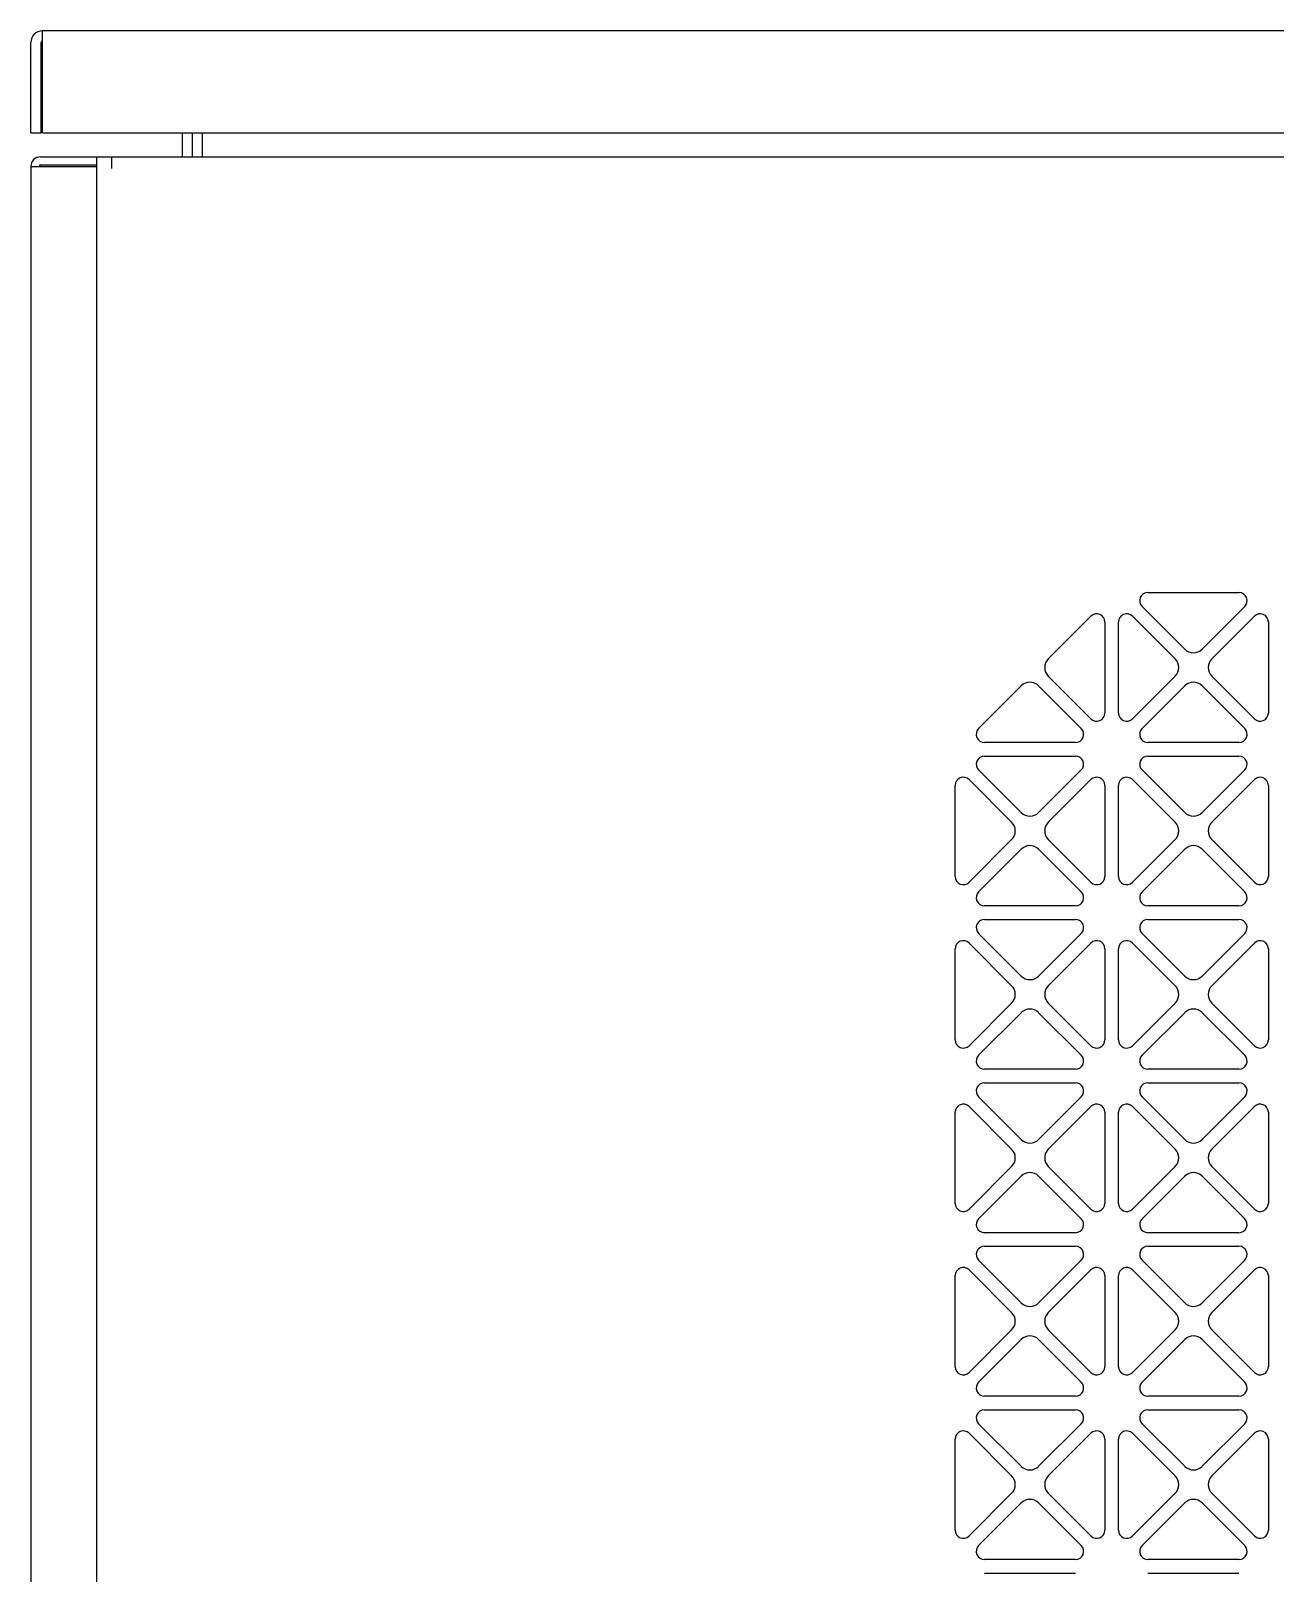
# Model space of a CAD drawing. Extents: x 59521 to 184406, y -1257 to 56672.
# Drawn here: x 69091 to 69273.7, y 19980.2 to 20206.7 of the extents above; entities that cross this region are included whole.
import ezdxf

# ---------------------------------------------------------------- set-up
doc = ezdxf.new("R2010")
doc.units = 0
doc.header["$MEASUREMENT"] = 0
doc.layers.get('0').update_dxf_attribs({"linetype": 'CONTINUOUS'})
for name, color, linetype in [('4215-12649_2_1_0', 7, 'CONTINUOUS'), ('4215-12649_2_2_0', 7, 'CONTINUOUS'), ('4215-12649_2_3_0', 7, 'CONTINUOUS'), ('4215-12655_1_0', 7, 'CONTINUOUS'), ('4215-12661_1_0', 7, 'CONTINUOUS'), ('WANGKONG_0', 7, 'CONTINUOUS')]:
    doc.layers.add(name, color=color, linetype=linetype)

# ---------------------------------------------------------------- blocks, each defined once
blk = doc.blocks.new('ju77')
at = {"layer": '4215-12649_2_1_0', "color": 87, "linetype": 'Continuous'}
for p, q in [((-406.74, 462.5), (-406.74, 475.8)), ((-405.24, 462.5), (-405.24, 475.8)), ((-405.04, 462.5), (-405.04, 477.5)), ((325.96, 477.5), (-405.04, 477.5)), ((-406.74, 462.5), (-405.24, 462.5)), ((-405.04, 462.5), (325.96, 462.5))]:
    blk.add_line(p, q, dxfattribs=at)
for radius in [1.7, 0.2]:
    blk.add_arc((-405.04, 475.8), radius, 90, 180, dxfattribs=at)
at = {"layer": '4215-12649_2_2_0', "color": 87, "linetype": 'Continuous'}
for p, q in [((-384.54, 462.5), (-384.54, 459)), ((-383.04, 462.5), (-383.04, 459))]:
    blk.add_line(p, q, dxfattribs=at)
at = {"layer": '4215-12649_2_3_0', "color": 87, "linetype": 'Continuous'}
blk.add_line((-381.54, 459), (-381.54, 462.5), dxfattribs=at)
at = {"layer": '4215-12655_1_0', "color": 87, "linetype": 'Continuous'}
for p, q in [((-406.74, 457.6), (-406.74, -554.5)), ((-406.74, 457.6), (-397.04, 457.6)), ((-405.34, 459), (-397.04, 459)), ((-405.34, 457.8), (-397.04, 457.8))]:
    blk.add_line(p, q, dxfattribs=at)
for radius in [1.4, 0.2]:
    blk.add_arc((-405.34, 457.6), radius, 90, 180, dxfattribs=at)
at = {"layer": '4215-12661_1_0', "color": 87, "linetype": 'Continuous'}
for p, q in [((-397.04, -1554), (-397.04, 459)), ((-397.04, 459), (316.96, 459)), ((-394.84, 457.3), (-394.84, 459))]:
    blk.add_line(p, q, dxfattribs=at)
at = {"layer": 'WANGKONG_0', "color": 87, "linetype": 'Continuous'}
for p, q in [((-242.73, 395), (-229.35, 395)), ((-237.31, 386.69), (-243.58, 392.95)), ((-228.5, 392.95), (-234.77, 386.69)), ((-257.35, 385.27), (-251.09, 391.54)), ((-249.04, 390.69), (-249.04, 377.31)), ((-247.04, 377.31), (-247.04, 390.69)), ((-244.99, 391.54), (-238.73, 385.27)), ((-233.35, 385.27), (-227.09, 391.54)), ((-225.04, 390.69), (-225.04, 377.31)), ((-267.58, 375.05), (-261.31, 381.31)), ((-258.77, 381.31), (-252.5, 375.05)), ((-251.09, 376.46), (-257.35, 382.73)), ((-238.73, 382.73), (-244.99, 376.46)), ((-243.58, 375.05), (-237.31, 381.31)), ((-234.77, 381.31), (-228.5, 375.05)), ((-227.09, 376.46), (-233.35, 382.73)), ((-253.35, 373), (-266.73, 373)), ((-229.35, 373), (-242.73, 373)), ((-266.73, 371), (-253.35, 371)), ((-242.73, 371), (-229.35, 371)), ((-268.99, 367.54), (-262.73, 361.27)), ((-261.31, 362.69), (-267.58, 368.95)), ((-252.5, 368.95), (-258.77, 362.69)), ((-257.35, 361.27), (-251.09, 367.54)), ((-244.99, 367.54), (-238.73, 361.27)), ((-237.31, 362.69), (-243.58, 368.95)), ((-228.5, 368.95), (-234.77, 362.69)), ((-233.35, 361.27), (-227.09, 367.54)), ((-271.04, 353.31), (-271.04, 366.69)), ((-249.04, 366.69), (-249.04, 353.31)), ((-247.04, 353.31), (-247.04, 366.69)), ((-225.04, 366.69), (-225.04, 353.31)), ((-262.73, 358.73), (-268.99, 352.46)), ((-251.09, 352.46), (-257.35, 358.73)), ((-238.73, 358.73), (-244.99, 352.46)), ((-227.09, 352.46), (-233.35, 358.73)), ((-267.58, 351.05), (-261.31, 357.31)), ((-258.77, 357.31), (-252.5, 351.05)), ((-243.58, 351.05), (-237.31, 357.31)), ((-234.77, 357.31), (-228.5, 351.05)), ((-253.35, 349), (-266.73, 349)), ((-229.35, 349), (-242.73, 349)), ((-266.73, 347), (-253.35, 347)), ((-242.73, 347), (-229.35, 347)), ((-261.31, 338.69), (-267.58, 344.95)), ((-252.5, 344.95), (-258.77, 338.69)), ((-237.31, 338.69), (-243.58, 344.95)), ((-228.5, 344.95), (-234.77, 338.69)), ((-271.04, 329.31), (-271.04, 342.69)), ((-268.99, 343.54), (-262.73, 337.27)), ((-257.35, 337.27), (-251.09, 343.54)), ((-249.04, 342.69), (-249.04, 329.31)), ((-247.04, 329.31), (-247.04, 342.69)), ((-244.99, 343.54), (-238.73, 337.27)), ((-233.35, 337.27), (-227.09, 343.54)), ((-225.04, 342.69), (-225.04, 329.31)), ((-262.73, 334.73), (-268.99, 328.46)), ((-267.58, 327.05), (-261.31, 333.31)), ((-258.77, 333.31), (-252.5, 327.05)), ((-251.09, 328.46), (-257.35, 334.73)), ((-238.73, 334.73), (-244.99, 328.46)), ((-243.58, 327.05), (-237.31, 333.31)), ((-234.77, 333.31), (-228.5, 327.05)), ((-227.09, 328.46), (-233.35, 334.73)), ((-253.35, 325), (-266.73, 325)), ((-229.35, 325), (-242.73, 325)), ((-266.73, 323), (-253.35, 323)), ((-242.73, 323), (-229.35, 323)), ((-268.99, 319.54), (-262.73, 313.27)), ((-261.31, 314.69), (-267.58, 320.95)), ((-252.5, 320.95), (-258.77, 314.69)), ((-257.35, 313.27), (-251.09, 319.54)), ((-244.99, 319.54), (-238.73, 313.27)), ((-237.31, 314.69), (-243.58, 320.95)), ((-228.5, 320.95), (-234.77, 314.69)), ((-233.35, 313.27), (-227.09, 319.54)), ((-271.04, 305.31), (-271.04, 318.69)), ((-249.04, 318.69), (-249.04, 305.31)), ((-247.04, 305.31), (-247.04, 318.69)), ((-225.04, 318.69), (-225.04, 305.31)), ((-262.73, 310.73), (-268.99, 304.46)), ((-251.09, 304.46), (-257.35, 310.73)), ((-238.73, 310.73), (-244.99, 304.46)), ((-227.09, 304.46), (-233.35, 310.73)), ((-267.58, 303.05), (-261.31, 309.31)), ((-258.77, 309.31), (-252.5, 303.05)), ((-243.58, 303.05), (-237.31, 309.31)), ((-234.77, 309.31), (-228.5, 303.05)), ((-253.35, 301), (-266.73, 301)), ((-266.73, 299), (-253.35, 299)), ((-229.35, 301), (-242.73, 301)), ((-242.73, 299), (-229.35, 299)), ((-261.31, 290.69), (-267.58, 296.95)), ((-252.5, 296.95), (-258.77, 290.69)), ((-237.31, 290.69), (-243.58, 296.95)), ((-228.5, 296.95), (-234.77, 290.69)), ((-271.04, 281.31), (-271.04, 294.69)), ((-268.99, 295.54), (-262.73, 289.27)), ((-257.35, 289.27), (-251.09, 295.54)), ((-249.04, 294.69), (-249.04, 281.31)), ((-247.04, 281.31), (-247.04, 294.69)), ((-244.99, 295.54), (-238.73, 289.27)), ((-233.35, 289.27), (-227.09, 295.54)), ((-225.04, 294.69), (-225.04, 281.31)), ((-262.73, 286.73), (-268.99, 280.46)), ((-251.09, 280.46), (-257.35, 286.73)), ((-238.73, 286.73), (-244.99, 280.46)), ((-227.09, 280.46), (-233.35, 286.73)), ((-267.58, 279.05), (-261.31, 285.31)), ((-258.77, 285.31), (-252.5, 279.05)), ((-243.58, 279.05), (-237.31, 285.31)), ((-234.77, 285.31), (-228.5, 279.05)), ((-253.35, 277), (-266.73, 277)), ((-229.35, 277), (-242.73, 277)), ((-266.73, 275), (-253.35, 275)), ((-242.73, 275), (-229.35, 275)), ((-261.31, 266.69), (-267.58, 272.95)), ((-252.5, 272.95), (-258.77, 266.69)), ((-237.31, 266.69), (-243.58, 272.95)), ((-228.5, 272.95), (-234.77, 266.69)), ((-271.04, 257.31), (-271.04, 270.69)), ((-268.99, 271.54), (-262.73, 265.27)), ((-257.35, 265.27), (-251.09, 271.54)), ((-249.04, 270.69), (-249.04, 257.31)), ((-247.04, 257.31), (-247.04, 270.69)), ((-244.99, 271.54), (-238.73, 265.27)), ((-233.35, 265.27), (-227.09, 271.54)), ((-225.04, 270.69), (-225.04, 257.31)), ((-262.73, 262.73), (-268.99, 256.46)), ((-267.58, 255.05), (-261.31, 261.31)), ((-258.77, 261.31), (-252.5, 255.05)), ((-251.09, 256.46), (-257.35, 262.73)), ((-238.73, 262.73), (-244.99, 256.46)), ((-243.58, 255.05), (-237.31, 261.31)), ((-234.77, 261.31), (-228.5, 255.05)), ((-227.09, 256.46), (-233.35, 262.73)), ((-253.35, 253), (-266.73, 253)), ((-229.35, 253), (-242.73, 253)), ((-266.73, 251), (-253.35, 251)), ((-242.73, 251), (-229.35, 251))]:
    blk.add_line(p, q, dxfattribs=at)
for centre, radius, start, end in [((-242.73, 393.8), 1.2, 90, 225), ((-229.35, 393.8), 1.2, 315, 90), ((-250.24, 390.69), 1.2, 0, 135), ((-245.84, 390.69), 1.2, 45, 180), ((-226.24, 390.69), 1.2, 0, 135), ((-256.08, 384), 1.8, 135, 225), ((-240, 384), 1.8, 315, 45), ((-236.04, 387.96), 1.8, 225, 315), ((-232.08, 384), 1.8, 135, 225), ((-260.04, 380.04), 1.8, 45, 135), ((-236.04, 380.04), 1.8, 45, 135), ((-250.24, 377.31), 1.2, 225, 0), ((-245.84, 377.31), 1.2, 180, 315), ((-226.24, 377.31), 1.2, 225, 0), ((-266.73, 374.2), 1.2, 135, 270), ((-253.35, 374.2), 1.2, 270, 45), ((-242.73, 374.2), 1.2, 135, 270), ((-229.35, 374.2), 1.2, 270, 45), ((-266.73, 369.8), 1.2, 90, 225), ((-253.35, 369.8), 1.2, 315, 90), ((-242.73, 369.8), 1.2, 90, 225), ((-229.35, 369.8), 1.2, 315, 90), ((-269.84, 366.69), 1.2, 45, 180), ((-250.24, 366.69), 1.2, 0, 135), ((-245.84, 366.69), 1.2, 45, 180), ((-226.24, 366.69), 1.2, 0, 135), ((-260.04, 363.96), 1.8, 225, 315), ((-236.04, 363.96), 1.8, 225, 315), ((-264, 360), 1.8, 315, 45), ((-256.08, 360), 1.8, 135, 225), ((-240, 360), 1.8, 315, 45), ((-232.08, 360), 1.8, 135, 225), ((-260.04, 356.04), 1.8, 45, 135), ((-236.04, 356.04), 1.8, 45, 135), ((-269.84, 353.31), 1.2, 180, 315), ((-250.24, 353.31), 1.2, 225, 0), ((-245.84, 353.31), 1.2, 180, 315), ((-226.24, 353.31), 1.2, 225, 0), ((-266.73, 350.2), 1.2, 135, 270), ((-253.35, 350.2), 1.2, 270, 45), ((-242.73, 350.2), 1.2, 135, 270), ((-229.35, 350.2), 1.2, 270, 45), ((-266.73, 345.8), 1.2, 90, 225), ((-253.35, 345.8), 1.2, 315, 90), ((-242.73, 345.8), 1.2, 90, 225), ((-229.35, 345.8), 1.2, 315, 90), ((-269.84, 342.69), 1.2, 45, 180), ((-250.24, 342.69), 1.2, 0, 135), ((-245.84, 342.69), 1.2, 45, 180), ((-226.24, 342.69), 1.2, 0, 135), ((-260.04, 339.96), 1.8, 225, 315), ((-236.04, 339.96), 1.8, 225, 315), ((-264, 336), 1.8, 315, 45), ((-256.08, 336), 1.8, 135, 225), ((-240, 336), 1.8, 315, 45), ((-232.08, 336), 1.8, 135, 225), ((-260.04, 332.04), 1.8, 45, 135), ((-236.04, 332.04), 1.8, 45, 135), ((-269.84, 329.31), 1.2, 180, 315), ((-250.24, 329.31), 1.2, 225, 0), ((-245.84, 329.31), 1.2, 180, 315), ((-226.24, 329.31), 1.2, 225, 0), ((-266.73, 326.2), 1.2, 135, 270), ((-253.35, 326.2), 1.2, 270, 45), ((-242.73, 326.2), 1.2, 135, 270), ((-229.35, 326.2), 1.2, 270, 45), ((-266.73, 321.8), 1.2, 90, 225), ((-253.35, 321.8), 1.2, 315, 90), ((-242.73, 321.8), 1.2, 90, 225), ((-229.35, 321.8), 1.2, 315, 90), ((-269.84, 318.69), 1.2, 45, 180), ((-250.24, 318.69), 1.2, 0, 135), ((-245.84, 318.69), 1.2, 45, 180), ((-226.24, 318.69), 1.2, 0, 135), ((-264, 312), 1.8, 315, 45), ((-260.04, 315.96), 1.8, 225, 315), ((-256.08, 312), 1.8, 135, 225), ((-240, 312), 1.8, 315, 45), ((-236.04, 315.96), 1.8, 225, 315), ((-232.08, 312), 1.8, 135, 225), ((-260.04, 308.04), 1.8, 45, 135), ((-236.04, 308.04), 1.8, 45, 135), ((-269.84, 305.31), 1.2, 180, 315), ((-250.24, 305.31), 1.2, 225, 0), ((-245.84, 305.31), 1.2, 180, 315), ((-226.24, 305.31), 1.2, 225, 0), ((-266.73, 302.2), 1.2, 135, 270), ((-253.35, 302.2), 1.2, 270, 45), ((-242.73, 302.2), 1.2, 135, 270), ((-229.35, 302.2), 1.2, 270, 45), ((-266.73, 297.8), 1.2, 90, 225), ((-253.35, 297.8), 1.2, 315, 90), ((-242.73, 297.8), 1.2, 90, 225), ((-229.35, 297.8), 1.2, 315, 90), ((-269.84, 294.69), 1.2, 45, 180), ((-250.24, 294.69), 1.2, 0, 135), ((-245.84, 294.69), 1.2, 45, 180), ((-226.24, 294.69), 1.2, 0, 135), ((-260.04, 291.96), 1.8, 225, 315), ((-236.04, 291.96), 1.8, 225, 315), ((-264, 288), 1.8, 315, 45), ((-256.08, 288), 1.8, 135, 225), ((-240, 288), 1.8, 315, 45), ((-232.08, 288), 1.8, 135, 225), ((-260.04, 284.04), 1.8, 45, 135), ((-236.04, 284.04), 1.8, 45, 135), ((-269.84, 281.31), 1.2, 180, 315), ((-250.24, 281.31), 1.2, 225, 0), ((-245.84, 281.31), 1.2, 180, 315), ((-226.24, 281.31), 1.2, 225, 0), ((-266.73, 278.2), 1.2, 135, 270), ((-253.35, 278.2), 1.2, 270, 45), ((-242.73, 278.2), 1.2, 135, 270), ((-229.35, 278.2), 1.2, 270, 45), ((-266.73, 273.8), 1.2, 90, 225), ((-253.35, 273.8), 1.2, 315, 90), ((-242.73, 273.8), 1.2, 90, 225), ((-229.35, 273.8), 1.2, 315, 90), ((-269.84, 270.69), 1.2, 45, 180), ((-250.24, 270.69), 1.2, 0, 135), ((-245.84, 270.69), 1.2, 45, 180), ((-226.24, 270.69), 1.2, 0, 135), ((-264, 264), 1.8, 315, 45), ((-260.04, 267.96), 1.8, 225, 315), ((-256.08, 264), 1.8, 135, 225), ((-240, 264), 1.8, 315, 45), ((-236.04, 267.96), 1.8, 225, 315), ((-232.08, 264), 1.8, 135, 225), ((-260.04, 260.04), 1.8, 45, 135), ((-236.04, 260.04), 1.8, 45, 135), ((-269.84, 257.31), 1.2, 180, 315), ((-250.24, 257.31), 1.2, 225, 0), ((-245.84, 257.31), 1.2, 180, 315), ((-226.24, 257.31), 1.2, 225, 0), ((-266.73, 254.2), 1.2, 135, 270), ((-253.35, 254.2), 1.2, 270, 45), ((-242.73, 254.2), 1.2, 135, 270), ((-229.35, 254.2), 1.2, 270, 45)]:
    blk.add_arc(centre, radius, start, end, dxfattribs=at)

msp = doc.modelspace()

# ---------------------------------------------------------------- block references
msp.add_blockref('ju77', (69497.779, 19729.172))

doc.saveas('drawing.dxf')
